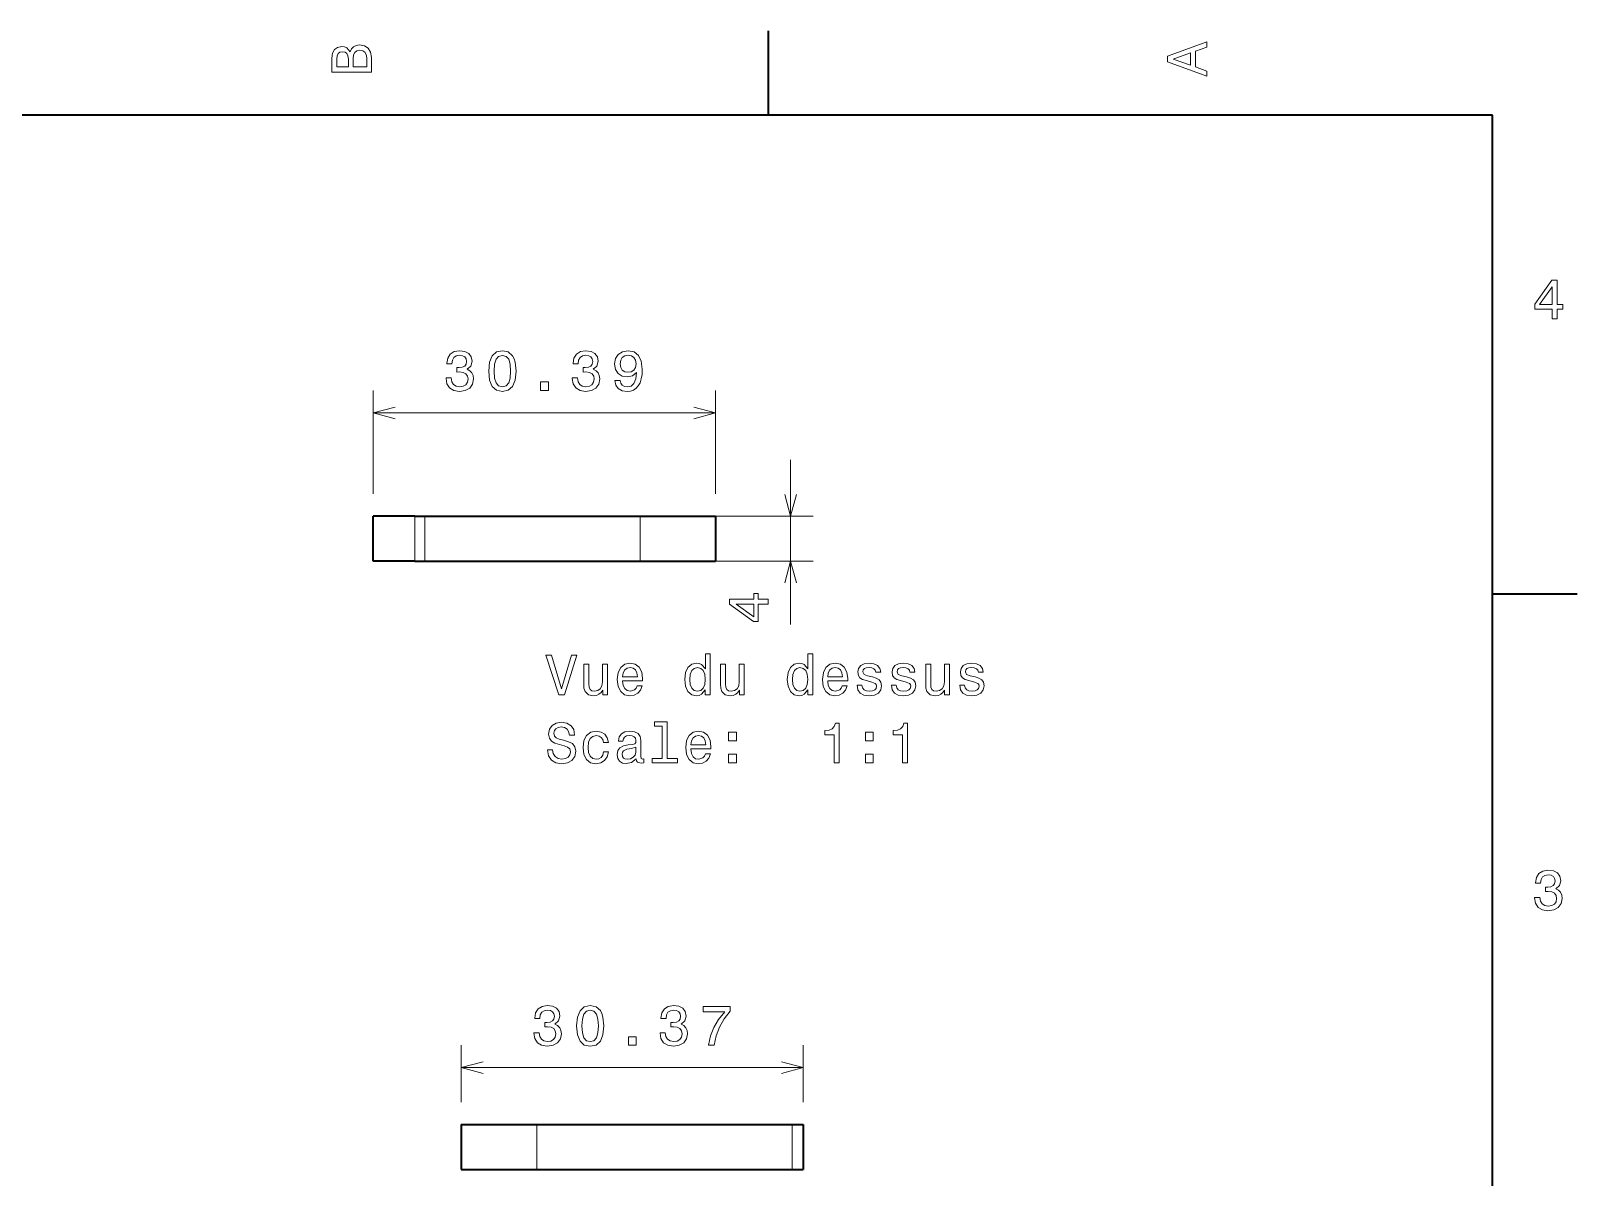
# Model space of a CAD drawing. Extents: x 0 to 297, y 0 to 210.
# Drawn here: x 157.2 to 294.5, y 105.7 to 207.5 of the extents above; entities that cross this region are included whole.
import ezdxf

# ---------------------------------------------------------------- set-up
doc = ezdxf.new("R2010")
doc.units = 0

msp = doc.modelspace()

# ---------------------------------------------------------------- linework, layer by layer
at = {"color": 7, "lineweight": 35, "ltscale": 0.1875}
for p, q in [((222.699997, 200), (222.699997, 207.5)), ((287, 157.5), (294.5, 157.5))]:
    msp.add_line(p, q, dxfattribs=at)
at = {"color": 7, "lineweight": 35}
for p, q in [((287, 200), (10, 200)), ((287, 10), (287, 200)), ((202.116867, 110.340408), (224.787094, 110.340408)), ((202.116867, 106.340408), (224.787094, 106.340408))]:
    msp.add_line(p, q, dxfattribs=at)
at = {"color": 7, "lineweight": 13, "ltscale": 0.229498}
for p, q in [((187.605194, 166.386063), (187.605194, 175.565979)), ((217.998871, 166.386063), (217.998871, 175.565979))]:
    msp.add_line(p, q, dxfattribs=at)
at = {"color": 7, "lineweight": 13}
for p, q in [((187.605194, 173.565979), (217.998871, 173.565979)), ((195.41687, 115.391922), (225.787094, 115.391922))]:
    msp.add_line(p, q, dxfattribs=at)
at = {"color": 7, "lineweight": 13, "ltscale": 0.36535}
msp.add_line((224.661453, 154.772049), (224.661453, 169.386063), dxfattribs=at)
at = {"color": 7, "lineweight": 35, "ltscale": 0.1}
for p, q in [((187.605194, 160.386063), (187.605194, 164.386063)), ((217.998871, 164.386063), (217.998871, 160.386063)), ((195.41687, 110.340408), (195.41687, 106.340408)), ((225.787094, 110.340408), (225.787094, 106.340408))]:
    msp.add_line(p, q, dxfattribs=at)
at = {"color": 7, "lineweight": 35, "ltscale": 0.019931}
for p, q in [((188.40242, 164.386063), (187.605194, 164.386063)), ((188.40242, 160.386063), (187.605194, 160.386063))]:
    msp.add_line(p, q, dxfattribs=at)
at = {"color": 7, "lineweight": 35, "ltscale": 0.072267}
for p, q in [((191.293091, 164.386063), (188.40242, 164.386063)), ((191.293091, 160.386063), (188.40242, 160.386063))]:
    msp.add_line(p, q, dxfattribs=at)
at = {"color": 7, "lineweight": 13, "ltscale": 0.1}
for p, q in [((191.293091, 160.386063), (191.293091, 164.386063)), ((192.178299, 160.386063), (192.178299, 164.386063)), ((211.298874, 160.386063), (211.298874, 164.386063)), ((202.116867, 106.340408), (202.116867, 110.340408)), ((224.787094, 110.340408), (224.787094, 106.340408))]:
    msp.add_line(p, q, dxfattribs=at)
at = {"color": 7, "lineweight": 35, "ltscale": 0.02213}
for p, q in [((191.293091, 164.386063), (192.178299, 164.386063)), ((191.293091, 160.386063), (192.178299, 160.386063))]:
    msp.add_line(p, q, dxfattribs=at)
at = {"color": 7, "lineweight": 35, "ltscale": 0.478014}
for p, q in [((192.178299, 164.386063), (211.298874, 164.386063)), ((192.178299, 160.386063), (211.298874, 160.386063))]:
    msp.add_line(p, q, dxfattribs=at)
at = {"color": 7, "lineweight": 35, "ltscale": 0.1675}
for p, q in [((211.298874, 164.386063), (217.998871, 164.386063)), ((211.298874, 160.386063), (217.998871, 160.386063)), ((195.41687, 110.340408), (202.116867, 110.340408)), ((195.41687, 106.340408), (202.116867, 106.340408))]:
    msp.add_line(p, q, dxfattribs=at)
at = {"color": 7, "lineweight": 13, "ltscale": 0.334064}
for p, q in [((213.298874, 164.386063), (226.661453, 164.386063)), ((213.298874, 160.386063), (226.661453, 160.386063))]:
    msp.add_line(p, q, dxfattribs=at)
at = {"color": 7, "lineweight": 13, "ltscale": 0.126288}
for p, q in [((195.41687, 112.340408), (195.41687, 117.391922)), ((225.787094, 112.340408), (225.787094, 117.391922))]:
    msp.add_line(p, q, dxfattribs=at)
at = {"color": 7, "lineweight": 35, "ltscale": 0.025}
for p, q in [((224.787094, 110.340408), (225.787094, 110.340408)), ((224.787094, 106.340408), (225.787094, 106.340408))]:
    msp.add_line(p, q, dxfattribs=at)
at = {"color": 7, "lineweight": 13}
for points in [[(185.542007, 205.630417), (185.249496, 205.983429), (185.052811, 206.074219), (184.81073, 206.104477), (184.432495, 206.03891), (184.160156, 205.842224), (183.993729, 205.524506), (183.933212, 205.080704), (183.933212, 203.835022), (187.433212, 203.835022), (187.433212, 205.151306), (187.36261, 205.620331), (187.155838, 205.968307), (186.828018, 206.185165), (186.384216, 206.260818), (186.08667, 206.215424), (185.839554, 206.094391), (185.65799, 205.897705)], [(261.633209, 203.466858), (261.633209, 203.930847), (260.604401, 204.298996), (260.604401, 205.695969), (261.633209, 206.064133), (261.633209, 206.538193), (258.128174, 205.257217), (258.128174, 204.742798)], [(185.385666, 204.984879), (185.385666, 204.298996), (184.351807, 204.298996), (184.351807, 205.025223), (184.382065, 205.297562), (184.472839, 205.489197), (184.629181, 205.605194), (184.86116, 205.645538), (185.093155, 205.600143), (185.254532, 205.479111), (185.355408, 205.272339)], [(187.014618, 205.095825), (187.014618, 204.298996), (185.809296, 204.298996), (185.809296, 205.050446), (185.844589, 205.368164), (185.9505, 205.595108), (186.132065, 205.731277), (186.394302, 205.776657), (186.671692, 205.731277), (186.863327, 205.605194), (186.979324, 205.393372)], [(260.17572, 204.460388), (258.632477, 205), (260.17572, 205.539627)], [(292.277374, 181.916794), (292.731262, 181.916794), (292.731262, 182.784225), (293.23056, 182.784225), (293.23056, 183.187683), (292.731262, 183.187683), (292.731262, 185.341141), (292.272339, 185.341141), (290.739197, 183.228027), (290.739197, 182.784225), (292.277374, 182.784225)], [(291.162842, 183.187683), (292.277374, 184.756134), (292.277374, 183.187683)], [(194.059082, 176.665405), (194.059082, 176.630112), (194.139786, 176.14595), (194.376816, 175.782837), (194.750015, 175.550858), (195.244247, 175.465118), (195.768738, 175.550858), (196.162109, 175.772751), (196.414276, 176.125778), (196.505051, 176.579681), (196.464706, 176.877228), (196.35376, 177.119293), (196.172195, 177.305893), (195.93013, 177.442062), (196.257935, 177.714401), (196.373932, 178.148117), (196.298279, 178.541489), (196.081421, 178.839035), (195.728394, 179.025635), (195.244247, 179.091202), (194.790359, 179.010513), (194.442383, 178.788605), (194.215424, 178.435577), (194.139786, 177.966553), (194.139786, 177.931259), (194.588623, 177.931259), (194.628967, 178.254028), (194.760101, 178.486008), (194.971909, 178.627228), (195.26947, 178.677658), (195.531708, 178.637314), (195.723358, 178.531403), (195.839355, 178.359924), (195.884735, 178.127945), (195.839355, 177.880829), (195.718307, 177.714401), (195.5065, 177.613541), (195.219025, 177.583282), (195.022339, 177.588318), (195.022339, 177.189911), (195.26947, 177.199997), (195.587189, 177.154602), (195.824219, 177.033569), (195.965424, 176.836884), (196.015869, 176.579681), (195.960388, 176.28717), (195.814133, 176.070313), (195.582138, 175.934143), (195.274506, 175.888748), (194.956787, 175.939178), (194.724792, 176.090485), (194.578537, 176.33255), (194.523071, 176.665405)], [(197.850586, 177.275635), (197.926239, 176.483856), (198.163269, 175.919006), (198.541504, 175.576065), (199.06601, 175.465118), (199.585464, 175.576065), (199.963699, 175.919006), (200.195694, 176.483856), (200.276382, 177.275635), (200.195694, 178.062378), (200.099869, 178.375061), (199.963699, 178.632263), (199.585464, 178.975204), (199.06601, 179.091202), (198.541504, 178.975204), (198.163269, 178.627228), (197.926239, 178.062378)], [(198.334732, 177.275635), (198.375092, 177.885864), (198.50116, 178.324631), (198.728104, 178.581833), (199.06601, 178.672607), (199.398865, 178.581833), (199.625809, 178.324631), (199.751892, 177.885864), (199.792236, 177.275635), (199.751892, 176.66037), (199.625809, 176.221603), (199.398865, 175.964401), (199.06601, 175.878662), (198.728104, 175.964401), (198.50116, 176.221603), (198.375092, 176.66037)], [(205.267151, 176.665405), (205.267151, 176.630112), (205.347855, 176.14595), (205.584885, 175.782837), (205.958084, 175.550858), (206.452316, 175.465118), (206.976807, 175.550858), (207.370178, 175.772751), (207.622345, 176.125778), (207.71312, 176.579681), (207.672775, 176.877228), (207.561829, 177.119293), (207.380264, 177.305893), (207.138199, 177.442062), (207.466003, 177.714401), (207.582001, 178.148117), (207.506348, 178.541489), (207.28949, 178.839035), (206.936462, 179.025635), (206.452316, 179.091202), (205.998428, 179.010513), (205.650452, 178.788605), (205.423492, 178.435577), (205.347855, 177.966553), (205.347855, 177.931259), (205.796692, 177.931259), (205.837036, 178.254028), (205.96817, 178.486008), (206.179977, 178.627228), (206.477539, 178.677658), (206.739777, 178.637314), (206.931427, 178.531403), (207.047424, 178.359924), (207.092804, 178.127945), (207.047424, 177.880829), (206.926376, 177.714401), (206.714569, 177.613541), (206.427094, 177.583282), (206.230408, 177.588318), (206.230408, 177.189911), (206.477539, 177.199997), (206.795258, 177.154602), (207.032288, 177.033569), (207.173492, 176.836884), (207.223938, 176.579681), (207.168457, 176.28717), (207.022202, 176.070313), (206.790207, 175.934143), (206.482574, 175.888748), (206.164856, 175.939178), (205.932861, 176.090485), (205.786606, 176.33255), (205.73114, 176.665405)], [(209.063705, 176.433426), (209.139343, 176.035004), (209.356201, 175.727371), (209.699142, 175.535721), (210.15303, 175.465118), (210.450592, 175.500427), (210.71788, 175.591202), (210.944824, 175.747543), (211.136475, 175.969437), (211.287766, 176.246826), (211.398712, 176.589752), (211.464279, 176.983124), (211.489487, 177.437027), (211.403763, 178.148117), (211.156647, 178.667572), (210.763275, 178.980255), (210.223648, 179.091202), (209.729401, 179.000427), (209.356201, 178.758347), (209.114136, 178.385147), (209.033447, 177.916122), (209.114136, 177.431976), (209.351166, 177.063828), (209.704193, 176.831833), (210.15303, 176.75618), (210.627106, 176.852005), (210.985168, 177.144516), (210.90448, 176.584717), (210.743103, 176.18631), (210.495972, 175.949265), (210.158081, 175.873627), (209.895828, 175.90892), (209.704193, 176.019867), (209.57811, 176.196381), (209.527679, 176.433426)], [(209.522629, 177.921173), (209.573059, 178.233856), (209.714279, 178.480972), (209.936172, 178.637314), (210.223648, 178.69278), (210.521194, 178.637314), (210.748138, 178.480972), (210.889343, 178.238892), (210.944824, 177.926208), (210.889343, 177.60849), (210.748138, 177.37146), (210.516144, 177.225204), (210.208511, 177.174774), (209.931137, 177.225204), (209.714279, 177.37146), (209.573059, 177.603455)], [(202.454041, 175.565979), (203.150009, 175.565979), (203.150009, 176.317429), (202.454041, 176.317429)], [(222.661453, 156.567429), (222.661453, 157.021317), (221.794022, 157.021317), (221.794022, 157.520599), (221.390564, 157.520599), (221.390564, 157.021317), (219.237106, 157.021317), (219.237106, 156.562393), (221.35022, 155.029251), (221.794022, 155.029251), (221.794022, 156.567429)], [(221.390564, 155.452881), (219.822113, 156.567429), (221.390564, 156.567429)], [(205.197571, 152.034485), (204.320038, 149.053925), (203.417313, 152.034485), (202.938202, 152.034485), (204.067886, 148.529434), (204.572205, 148.529434), (205.676666, 152.034485)], [(208.400009, 151.23764), (207.956207, 151.23764), (207.956207, 149.67424), (207.905777, 149.311142), (207.759521, 149.048889), (207.532578, 148.887497), (207.235031, 148.837067), (206.998001, 148.877411), (206.846695, 148.998459), (206.760971, 149.205231), (206.740799, 149.497726), (206.740799, 151.23764), (206.296997, 151.23764), (206.296997, 149.457382), (206.312119, 149.099319), (206.407944, 148.801773), (206.700455, 148.529434), (207.169464, 148.433609), (207.421631, 148.468918), (207.638489, 148.559692), (207.825089, 148.716034), (207.976379, 148.942978), (207.976379, 148.529434), (208.400009, 148.529434)], [(209.736465, 149.754944), (211.511688, 149.754944), (211.516724, 149.961716), (211.436035, 150.541687), (211.214142, 150.975403), (210.861115, 151.23764), (210.39209, 151.333466), (209.933151, 151.232605), (209.580124, 150.95018), (209.35318, 150.491257), (209.272491, 149.886063), (209.348145, 149.265747), (209.575089, 148.811859), (209.923065, 148.529434), (210.376953, 148.433609), (210.770325, 148.499176), (211.093094, 148.670639), (211.330124, 148.942978), (211.466293, 149.306091), (211.027542, 149.306091), (210.936752, 149.104355), (210.805634, 148.953064), (210.432434, 148.832031), (210.144974, 148.887497), (209.928116, 149.064011), (209.786896, 149.351486), (209.736465, 149.739807)], [(217.084457, 148.948029), (217.084457, 148.529434), (217.528259, 148.529434), (217.528259, 152.150467), (217.089493, 152.150467), (217.089493, 150.824097), (216.751602, 151.207382), (216.54483, 151.298172), (216.3078, 151.333466), (215.87912, 151.232605), (215.546265, 150.95018), (215.329407, 150.496292), (215.253769, 149.886063), (215.329407, 149.275833), (215.546265, 148.816895), (215.87912, 148.529434), (216.3078, 148.433609), (216.54483, 148.468918), (216.756638, 148.559692)], [(220.544113, 151.23764), (220.100311, 151.23764), (220.100311, 149.67424), (220.049866, 149.311142), (219.903625, 149.048889), (219.676666, 148.887497), (219.37912, 148.837067), (219.14209, 148.877411), (218.990799, 148.998459), (218.90506, 149.205231), (218.884888, 149.497726), (218.884888, 151.23764), (218.441086, 151.23764), (218.441086, 149.457382), (218.456207, 149.099319), (218.552032, 148.801773), (218.844543, 148.529434), (219.313568, 148.433609), (219.56572, 148.468918), (219.782578, 148.559692), (219.969177, 148.716034), (220.120483, 148.942978), (220.120483, 148.529434), (220.544113, 148.529434)], [(226.19252, 148.948029), (226.19252, 148.529434), (226.636322, 148.529434), (226.636322, 152.150467), (226.197571, 152.150467), (226.197571, 150.824097), (225.859665, 151.207382), (225.652893, 151.298172), (225.415863, 151.333466), (224.987198, 151.232605), (224.654343, 150.95018), (224.437485, 150.496292), (224.361832, 149.886063), (224.437485, 149.275833), (224.654343, 148.816895), (224.987198, 148.529434), (225.415863, 148.433609), (225.652893, 148.468918), (225.864716, 148.559692)], [(227.952606, 149.754944), (229.727829, 149.754944), (229.732864, 149.961716), (229.652176, 150.541687), (229.430267, 150.975403), (229.077255, 151.23764), (228.608231, 151.333466), (228.149292, 151.232605), (227.796265, 150.95018), (227.569321, 150.491257), (227.488632, 149.886063), (227.564285, 149.265747), (227.791229, 148.811859), (228.139206, 148.529434), (228.593094, 148.433609), (228.986465, 148.499176), (229.309235, 148.670639), (229.546265, 148.942978), (229.682434, 149.306091), (229.243683, 149.306091), (229.152893, 149.104355), (229.021774, 148.953064), (228.648575, 148.832031), (228.361115, 148.887497), (228.144257, 149.064011), (228.003036, 149.351486), (227.952606, 149.739807)], [(231.926666, 150.107971), (231.498001, 150.208832), (231.180267, 150.324829), (231.074371, 150.561859), (231.10463, 150.728287), (231.210541, 150.849319), (231.382004, 150.924973), (231.62912, 150.955231), (231.86615, 150.924973), (232.05275, 150.834183), (232.173798, 150.698029), (232.224228, 150.516464), (232.657944, 150.516464), (232.657944, 150.52655), (232.582291, 150.854355), (232.375519, 151.111572), (232.05275, 151.272949), (231.62912, 151.333466), (231.200439, 151.272949), (230.887772, 151.106522), (230.691086, 150.859406), (230.630554, 150.546722), (230.675949, 150.244125), (230.817169, 150.032318), (231.049149, 149.881012), (231.387054, 149.775116), (231.881287, 149.654068), (232.183868, 149.528), (232.264572, 149.427124), (232.29483, 149.275833), (232.249435, 149.089233), (232.128403, 148.948029), (231.931717, 148.857239), (231.669464, 148.826981), (231.39209, 148.857239), (231.190369, 148.96315), (231.054199, 149.134628), (230.998718, 149.371658), (230.570038, 149.371658), (230.640656, 148.968201), (230.847427, 148.67569), (231.175232, 148.499176), (231.62912, 148.433609), (232.10318, 148.499176), (232.451172, 148.67569), (232.662979, 148.958115), (232.738632, 149.326263), (232.683151, 149.643982), (232.52681, 149.86084), (232.269608, 150.00206)], [(234.962692, 150.107971), (234.534027, 150.208832), (234.216293, 150.324829), (234.110382, 150.561859), (234.140656, 150.728287), (234.246552, 150.849319), (234.41803, 150.924973), (234.665146, 150.955231), (234.902176, 150.924973), (235.088776, 150.834183), (235.209808, 150.698029), (235.260254, 150.516464), (235.69397, 150.516464), (235.69397, 150.52655), (235.618317, 150.854355), (235.411545, 151.111572), (235.088776, 151.272949), (234.665146, 151.333466), (234.236465, 151.272949), (233.923798, 151.106522), (233.727112, 150.859406), (233.66658, 150.546722), (233.711975, 150.244125), (233.85318, 150.032318), (234.085175, 149.881012), (234.423065, 149.775116), (234.917297, 149.654068), (235.219894, 149.528), (235.300598, 149.427124), (235.330841, 149.275833), (235.285461, 149.089233), (235.164429, 148.948029), (234.967743, 148.857239), (234.70549, 148.826981), (234.428116, 148.857239), (234.226379, 148.96315), (234.09021, 149.134628), (234.034744, 149.371658), (233.606064, 149.371658), (233.676666, 148.968201), (233.883438, 148.67569), (234.211258, 148.499176), (234.665146, 148.433609), (235.139206, 148.499176), (235.487183, 148.67569), (235.699005, 148.958115), (235.774658, 149.326263), (235.719177, 149.643982), (235.562836, 149.86084), (235.305634, 150.00206)], [(238.760239, 151.23764), (238.316437, 151.23764), (238.316437, 149.67424), (238.266006, 149.311142), (238.119751, 149.048889), (237.892807, 148.887497), (237.595261, 148.837067), (237.358231, 148.877411), (237.206924, 148.998459), (237.121185, 149.205231), (237.101013, 149.497726), (237.101013, 151.23764), (236.657227, 151.23764), (236.657227, 149.457382), (236.672348, 149.099319), (236.768173, 148.801773), (237.060669, 148.529434), (237.529694, 148.433609), (237.78186, 148.468918), (237.998718, 148.559692), (238.185318, 148.716034), (238.336609, 148.942978), (238.336609, 148.529434), (238.760239, 148.529434)], [(241.034744, 150.107971), (240.606064, 150.208832), (240.288345, 150.324829), (240.182434, 150.561859), (240.212692, 150.728287), (240.318604, 150.849319), (240.490067, 150.924973), (240.737183, 150.955231), (240.974213, 150.924973), (241.160828, 150.834183), (241.28186, 150.698029), (241.332291, 150.516464), (241.766006, 150.516464), (241.766006, 150.52655), (241.690353, 150.854355), (241.483582, 151.111572), (241.160828, 151.272949), (240.737183, 151.333466), (240.308517, 151.272949), (239.995834, 151.106522), (239.799149, 150.859406), (239.738632, 150.546722), (239.784027, 150.244125), (239.925232, 150.032318), (240.157211, 149.881012), (240.495117, 149.775116), (240.989349, 149.654068), (241.291946, 149.528), (241.372635, 149.427124), (241.402893, 149.275833), (241.357513, 149.089233), (241.236465, 148.948029), (241.03978, 148.857239), (240.777527, 148.826981), (240.500153, 148.857239), (240.298431, 148.96315), (240.162262, 149.134628), (240.106781, 149.371658), (239.678116, 149.371658), (239.748718, 148.968201), (239.95549, 148.67569), (240.283295, 148.499176), (240.737183, 148.433609), (241.211243, 148.499176), (241.559235, 148.67569), (241.771057, 148.958115), (241.846695, 149.326263), (241.791229, 149.643982), (241.634888, 149.86084), (241.377686, 150.00206)], [(209.736465, 150.128143), (209.791946, 150.47612), (209.928116, 150.733322), (210.134888, 150.889664), (210.407227, 150.945145), (210.674515, 150.889664), (210.881287, 150.733322), (211.00737, 150.47612), (211.05275, 150.128143)], [(216.383438, 150.935059), (216.675949, 150.864441), (216.897858, 150.667755), (217.028976, 150.339951), (217.079407, 149.886063), (217.028976, 149.427124), (216.897858, 149.099319), (216.675949, 148.897583), (216.383438, 148.832031), (216.106064, 148.897583), (215.894257, 149.099319), (215.753036, 149.432175), (215.707657, 149.886063), (215.753036, 150.334915), (215.894257, 150.66272), (216.106064, 150.864441)], [(225.491516, 150.935059), (225.784027, 150.864441), (226.00592, 150.667755), (226.137054, 150.339951), (226.187485, 149.886063), (226.137054, 149.427124), (226.00592, 149.099319), (225.784027, 148.897583), (225.491516, 148.832031), (225.214142, 148.897583), (225.002319, 149.099319), (224.861115, 149.432175), (224.81572, 149.886063), (224.861115, 150.334915), (225.002319, 150.66272), (225.214142, 150.864441)], [(227.952606, 150.128143), (228.008087, 150.47612), (228.144257, 150.733322), (228.351028, 150.889664), (228.623352, 150.945145), (228.890656, 150.889664), (229.097427, 150.733322), (229.223511, 150.47612), (229.26889, 150.128143)], [(203.523209, 143.637497), (203.064285, 143.637497), (203.165146, 143.102921), (203.417313, 142.709549), (203.805634, 142.472519), (204.330124, 142.38678), (204.849579, 142.467468), (205.237915, 142.689377), (205.485031, 143.037354), (205.575806, 143.496292), (205.500153, 143.909836), (205.288345, 144.177124), (204.945404, 144.353638), (204.486465, 144.484772), (204.093094, 144.580582), (203.835892, 144.691544), (203.689636, 144.852921), (203.644257, 145.105087), (203.689636, 145.332031), (203.82077, 145.503494), (204.022491, 145.619492), (204.299866, 145.659836), (204.582291, 145.609406), (204.804199, 145.473236), (204.950455, 145.246292), (205.021057, 144.93866), (205.47998, 144.93866), (205.47998, 144.948746), (205.399292, 145.422806), (205.162262, 145.775833), (204.789063, 145.997742), (204.284744, 146.07338), (203.830856, 145.997742), (203.477829, 145.785919), (203.250885, 145.458115), (203.170181, 145.034485), (203.235748, 144.656235), (203.427399, 144.399033), (203.72998, 144.227554), (204.143524, 144.096436), (204.552032, 143.980438), (204.859665, 143.869492), (205.046265, 143.708115), (205.111832, 143.445862), (205.051315, 143.178574), (204.894974, 142.976837), (204.657944, 142.850754), (204.350296, 142.81041), (204.00737, 142.865891), (203.745117, 143.027267), (203.57869, 143.28952)], [(213.266724, 145.730438), (213.266724, 142.855804), (212.353912, 142.855804), (212.353912, 142.482605), (214.618317, 142.482605), (214.618317, 142.855804), (213.710541, 142.855804), (213.710541, 146.103638), (212.57077, 146.103638), (212.57077, 145.730438)], [(228.517456, 142.482605), (228.976379, 142.482605), (228.976379, 146.007828), (228.633453, 146.007828), (228.542664, 145.70018), (228.361115, 145.493408), (228.08374, 145.372375), (227.700455, 145.332031), (227.700455, 144.973953), (228.517456, 144.973953)], [(234.589493, 142.482605), (235.048431, 142.482605), (235.048431, 146.007828), (234.70549, 146.007828), (234.614716, 145.70018), (234.433151, 145.493408), (234.155777, 145.372375), (233.772491, 145.332031), (233.772491, 144.973953), (234.589493, 144.973953)], [(208.036896, 144.293121), (208.475662, 144.293121), (208.384888, 144.696579), (208.16803, 145.014313), (207.830124, 145.210999), (207.391373, 145.286636), (206.907227, 145.185776), (206.539063, 144.903351), (206.307083, 144.444427), (206.226379, 143.829147), (206.302032, 143.218918), (206.528976, 142.76503), (206.887054, 142.482605), (207.376236, 142.38678), (207.809952, 142.462433), (208.147858, 142.67424), (208.379837, 143.007095), (208.480713, 143.450897), (208.057083, 143.450897), (207.98143, 143.168488), (207.84021, 142.956665), (207.638489, 142.825546), (207.391373, 142.785202), (207.08374, 142.850754), (206.861832, 143.05249), (206.725662, 143.380295), (206.680267, 143.844269), (206.725662, 144.298172), (206.866867, 144.625977), (207.093826, 144.827713), (207.391373, 144.898315), (207.65361, 144.852921), (207.850311, 144.736923), (207.98143, 144.545288)], [(210.95694, 142.835632), (210.95694, 142.820496), (210.982147, 142.649033), (211.0578, 142.528), (211.375519, 142.432175), (211.622635, 142.472519), (211.622635, 142.81546), (211.516724, 142.800323), (211.375519, 142.865891), (211.350311, 143.067627), (211.350311, 144.469635), (211.28978, 144.827713), (211.113266, 145.079865), (210.805634, 145.231171), (210.371918, 145.286636), (209.948288, 145.22612), (209.635605, 145.054657), (209.438919, 144.787354), (209.373352, 144.434341), (209.373352, 144.404068), (209.771774, 144.404068), (209.807083, 144.615891), (209.91803, 144.767181), (210.099579, 144.857971), (210.356781, 144.893265), (210.603912, 144.868057), (210.780426, 144.792404), (210.886322, 144.661285), (210.921631, 144.479721), (210.901459, 144.267914), (210.82077, 144.162003), (210.619034, 144.111572), (210.240799, 144.071228), (209.807083, 143.980438), (209.499435, 143.819061), (209.317886, 143.566895), (209.262405, 143.193695), (209.312836, 142.86084), (209.469177, 142.613724), (209.721344, 142.457382), (210.069321, 142.401917), (210.538345, 142.507828)], [(215.808517, 143.708115), (217.58374, 143.708115), (217.588776, 143.914886), (217.508087, 144.494858), (217.286179, 144.928574), (216.933151, 145.190811), (216.464142, 145.286636), (216.005203, 145.185776), (215.652176, 144.903351), (215.425232, 144.444427), (215.344543, 143.839233), (215.420197, 143.218918), (215.647141, 142.76503), (215.995117, 142.482605), (216.449005, 142.38678), (216.842377, 142.452347), (217.165146, 142.62381), (217.402176, 142.896149), (217.538345, 143.259262), (217.099579, 143.259262), (217.008804, 143.057526), (216.877686, 142.906235), (216.504486, 142.785202), (216.21701, 142.840668), (216.000153, 143.017181), (215.858948, 143.304657), (215.808517, 143.692978)], [(215.808517, 144.081314), (215.863998, 144.429291), (216.000153, 144.686493), (216.20694, 144.842834), (216.479263, 144.898315), (216.746552, 144.842834), (216.953323, 144.686493), (217.079407, 144.429291), (217.124802, 144.081314)], [(219.152176, 144.439377), (219.848145, 144.439377), (219.848145, 145.190811), (219.152176, 145.190811)], [(231.296265, 144.439377), (231.992233, 144.439377), (231.992233, 145.190811), (231.296265, 145.190811)], [(210.906494, 143.430725), (210.845978, 143.168488), (210.684601, 142.966751), (210.44252, 142.835632), (210.144974, 142.790237), (209.953323, 142.81546), (209.817169, 142.896149), (209.73143, 143.037354), (209.706207, 143.234039), (209.726379, 143.410553), (209.807083, 143.536636), (210.129837, 143.677856), (210.538345, 143.738373), (210.906494, 143.859406)], [(219.152176, 142.482605), (219.848145, 142.482605), (219.848145, 143.234039), (219.152176, 143.234039)], [(231.296265, 142.482605), (231.992233, 142.482605), (231.992233, 143.234039), (231.296265, 143.234039)], [(290.729126, 130.51622), (290.729126, 130.480911), (290.809814, 129.996765), (291.046844, 129.633652), (291.420044, 129.401657), (291.914276, 129.315933), (292.438782, 129.401657), (292.832153, 129.623566), (293.08429, 129.976593), (293.175079, 130.430481), (293.134735, 130.728027), (293.023773, 130.970108), (292.842224, 131.156708), (292.600159, 131.292877), (292.927948, 131.565216), (293.043945, 131.998932), (292.968292, 132.392303), (292.751434, 132.68985), (292.398407, 132.87645), (291.914276, 132.942017), (291.460388, 132.861313), (291.112396, 132.63942), (290.885468, 132.286392), (290.809814, 131.817368), (290.809814, 131.782074), (291.258636, 131.782074), (291.299011, 132.104828), (291.430115, 132.336823), (291.641937, 132.478027), (291.939484, 132.528473), (292.201721, 132.488113), (292.393372, 132.382217), (292.509369, 132.210739), (292.554749, 131.97876), (292.509369, 131.731628), (292.388336, 131.565216), (292.176514, 131.46434), (291.889069, 131.434082), (291.692383, 131.439133), (291.692383, 131.04071), (291.939484, 131.050797), (292.257202, 131.005417), (292.494232, 130.884369), (292.635468, 130.687683), (292.685883, 130.430481), (292.630402, 130.13797), (292.484161, 129.921112), (292.252167, 129.784943), (291.944519, 129.739563), (291.626801, 129.789993), (291.394806, 129.941284), (291.248566, 130.183365), (291.193085, 130.51622)], [(201.859039, 118.491348), (201.859039, 118.456047), (201.939728, 117.971893), (202.176758, 117.60878), (202.549957, 117.376801), (203.044189, 117.291061), (203.568695, 117.376801), (203.962067, 117.598694), (204.214233, 117.951721), (204.305008, 118.405617), (204.264664, 118.703163), (204.153702, 118.945236), (203.972153, 119.131836), (203.730072, 119.268005), (204.057892, 119.540344), (204.173874, 119.97406), (204.098236, 120.367432), (203.881378, 120.664978), (203.528351, 120.851578), (203.044189, 120.917145), (202.590302, 120.836449), (202.242325, 120.614548), (202.015381, 120.26152), (201.939728, 119.792503), (201.939728, 119.757202), (202.38858, 119.757202), (202.428925, 120.079964), (202.560043, 120.311951), (202.771866, 120.453163), (203.069412, 120.503601), (203.331665, 120.463249), (203.5233, 120.357346), (203.639297, 120.185875), (203.684692, 119.953888), (203.639297, 119.706772), (203.518265, 119.540344), (203.306442, 119.439476), (203.018982, 119.409218), (202.822296, 119.414261), (202.822296, 119.015846), (203.069412, 119.025932), (203.387131, 118.980545), (203.624161, 118.859505), (203.765381, 118.662819), (203.815811, 118.405617), (203.76033, 118.113106), (203.614075, 117.896248), (203.382095, 117.760086), (203.074463, 117.714691), (202.756729, 117.765121), (202.52475, 117.91642), (202.378494, 118.158493), (202.323013, 118.491348)], [(205.650543, 119.101578), (205.726181, 118.309792), (205.963211, 117.744949), (206.341461, 117.402008), (206.865952, 117.291061), (207.385406, 117.402008), (207.763657, 117.744949), (207.995636, 118.309792), (208.076324, 119.101578), (207.995636, 119.888321), (207.899811, 120.201004), (207.763657, 120.458206), (207.385406, 120.801147), (206.865952, 120.917145), (206.341461, 120.801147), (205.963211, 120.453163), (205.726181, 119.888321)], [(213.067108, 118.491348), (213.067108, 118.456047), (213.147797, 117.971893), (213.384827, 117.60878), (213.758026, 117.376801), (214.252274, 117.291061), (214.776764, 117.376801), (215.170135, 117.598694), (215.422302, 117.951721), (215.513077, 118.405617), (215.472733, 118.703163), (215.361771, 118.945236), (215.180222, 119.131836), (214.938141, 119.268005), (215.265961, 119.540344), (215.381943, 119.97406), (215.306305, 120.367432), (215.089447, 120.664978), (214.73642, 120.851578), (214.252274, 120.917145), (213.79837, 120.836449), (213.450394, 120.614548), (213.22345, 120.26152), (213.147797, 119.792503), (213.147797, 119.757202), (213.596649, 119.757202), (213.636993, 120.079964), (213.768112, 120.311951), (213.979935, 120.453163), (214.277481, 120.503601), (214.539734, 120.463249), (214.731369, 120.357346), (214.847366, 120.185875), (214.892761, 119.953888), (214.847366, 119.706772), (214.726334, 119.540344), (214.514511, 119.439476), (214.227051, 119.409218), (214.030365, 119.414261), (214.030365, 119.015846), (214.277481, 119.025932), (214.5952, 118.980545), (214.832245, 118.859505), (214.97345, 118.662819), (215.02388, 118.405617), (214.968399, 118.113106), (214.822144, 117.896248), (214.590164, 117.760086), (214.282532, 117.714691), (213.964798, 117.765121), (213.732819, 117.91642), (213.586563, 118.158493), (213.531082, 118.491348)], [(206.134689, 119.101578), (206.175034, 119.711807), (206.301117, 120.150574), (206.528061, 120.407776), (206.865952, 120.49855), (207.198807, 120.407776), (207.425751, 120.150574), (207.551834, 119.711807), (207.592178, 119.101578), (207.551834, 118.486305), (207.425751, 118.047546), (207.198807, 117.790344), (206.865952, 117.704605), (206.528061, 117.790344), (206.301117, 118.047546), (206.175034, 118.486305)], [(217.373016, 117.391922), (217.882385, 117.391922), (218.048813, 118.22406), (218.341309, 119.000717), (218.754852, 119.721893), (219.294479, 120.39769), (219.294479, 120.816277), (216.893906, 120.816277), (216.893906, 120.357346), (218.810333, 120.357346), (218.255585, 119.676506), (217.83699, 118.965408), (217.544479, 118.208931)], [(210.253998, 117.391922), (210.949966, 117.391922), (210.949966, 118.143364), (210.253998, 118.143364)]]:
    msp.add_lwpolyline(points, close=True, dxfattribs=at)
for points in [[(189.537033, 174.083618), (187.605194, 173.565979), (189.537033, 173.04834)], [(216.067017, 173.04834), (217.998871, 173.565979), (216.067017, 174.083618)], [(224.143814, 166.317917), (224.661453, 164.386063), (225.179092, 166.317917)], [(225.179092, 158.454208), (224.661453, 160.386063), (224.143814, 158.454208)], [(197.348724, 115.909561), (195.41687, 115.391922), (197.348724, 114.87429)], [(223.85524, 114.87429), (225.787094, 115.391922), (223.85524, 115.909561)]]:
    msp.add_lwpolyline(points, dxfattribs=at)

doc.saveas('drawing.dxf')
